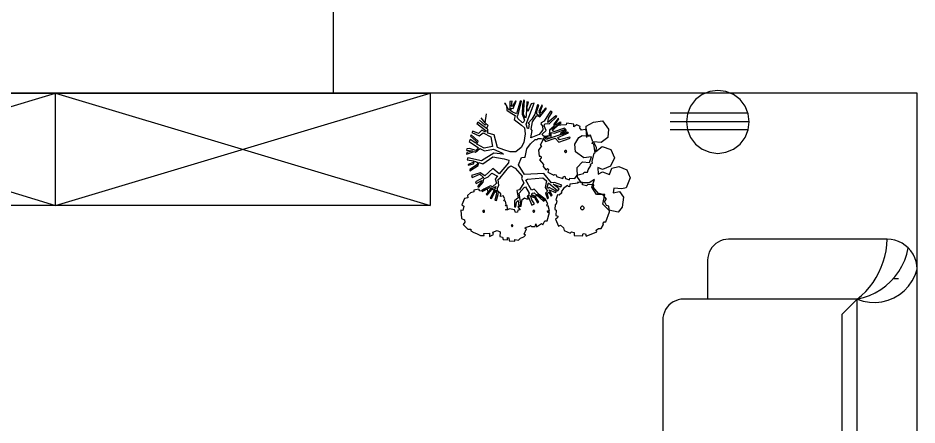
# Model space of a CAD drawing. Header units: centimetres. Extents: x 1966 to 8787, y 7398 to 12383.
# Drawn here: x 6492.4 to 6732.5, y 9442.2 to 9550.7 of the extents above; entities that cross this region are included whole.
import ezdxf

# ---------------------------------------------------------------- set-up
doc = ezdxf.new("R2010")
doc.units = ezdxf.units.CM

# ---------------------------------------------------------------- blocks, each defined once
blk = doc.blocks.new('盆栽02')
for p, q in [((-6.47, 19.33), (-6.51, 17.08)), ((-5.89, 19.41), (-6.47, 19.33)), ((-6, 18.07), (-5.89, 19.41)), ((-5.01, 19.47), (-5.84, 18.02)), ((-5.64, 17.46), (-4.77, 19.45)), ((-4.77, 19.45), (-5.01, 19.47)), ((-3.75, 19.48), (-4.7, 16.04)), ((-4.26, 15.79), (-3.39, 19.48)), ((-3.39, 19.48), (-3.75, 19.48)), ((-2.76, 19.68), (-3.08, 18.35)), ((-2.84, 15.85), (-2.6, 19.63)), ((-2.6, 19.63), (-2.76, 19.68)), ((-1.98, 19.27), (-2.11, 15.55)), ((-1.47, 19.21), (-1.98, 19.27)), ((-1.96, 17.65), (-1.47, 19.21)), ((-7.61, 18.86), (-7.9, 18.85)), ((-7.9, 18.85), (-7.41, 18.28)), ((-6.89, 17.3), (-7.61, 18.86)), ((-7.41, 18.28), (-7.27, 17.09)), ((-7.27, 17.09), (-6.41, 16.44)), ((-6.51, 17.08), (-6.89, 17.3)), ((-6.23, 16.87), (-6.07, 17.54)), ((-5.83, 16.58), (-6.23, 16.87)), ((-6.07, 17.54), (-5.64, 17.46)), ((-5.84, 18.02), (-6, 18.07)), ((-3.08, 18.35), (-3.18, 16.02)), ((-2.11, 13.28), (0.03, 18.87)), ((-1.71, 16.72), (-1.96, 17.65)), ((-0.78, 18.76), (-1.71, 16.72)), ((0.03, 18.87), (-0.78, 18.76)), ((0.86, 18.48), (0.15, 15.94)), ((0.69, 16.74), (1.24, 18.36)), ((1.24, 18.36), (0.86, 18.48)), ((2.06, 18.38), (1.27, 16.7)), ((1.52, 15.28), (3.34, 17.5)), ((1.6, 16.63), (2.23, 18.25)), ((3.07, 17.55), (1.88, 16.21)), ((2.23, 18.25), (2.06, 18.38)), ((3.34, 17.5), (3.07, 17.55)), ((-13.09, 13.66), (-14.1, 15.01)), ((-13.09, 13.66), (-12.69, 16.11)), ((-6.41, 16.44), (-5.06, 15.61)), ((-4.7, 16.04), (-5.83, 16.58)), ((-5.06, 15.61), (-5.36, 14.52)), ((-5.36, 14.52), (-3.38, 13.04)), ((-4.52, 15.44), (-4.45, 15.66)), ((-4.33, 14.86), (-4.52, 15.44)), ((-4.45, 15.66), (-4.26, 15.79)), ((-3.22, 13.76), (-4.33, 14.86)), ((-3.18, 16.02), (-2.53, 14.41)), ((-2.53, 14.41), (-2.89, 13.69)), ((-2.33, 14.9), (-2.84, 15.85)), ((-2.11, 15.55), (-2.33, 14.9)), ((-0.65, 14.65), (-1.55, 13.61)), ((0.15, 15.94), (-0.65, 14.65)), ((-0.4, 13.93), (0.69, 15.6)), ((0.71, 15.98), (0.69, 16.74)), ((0.69, 15.6), (1.52, 15.28)), ((1.38, 15.59), (0.71, 15.98)), ((1.27, 16.7), (1.64, 15.92)), ((1.64, 15.92), (1.38, 15.59)), ((1.88, 16.21), (1.6, 16.63)), ((3.85, 15.96), (2.69, 14.15)), ((5.81, 15.53), (3.68, 13.8)), ((3.68, 13.8), (3.8, 14.89)), ((3.8, 14.89), (4.83, 16.47)), ((4.41, 16.74), (3.85, 15.96)), ((4.06, 13.38), (6.07, 15.32)), ((4.83, 16.47), (4.41, 16.74)), ((6.43, 14.81), (5.24, 13.33)), ((5.61, 13.23), (6.59, 14.74)), ((6.07, 15.32), (5.81, 15.53)), ((6.59, 14.74), (6.43, 14.81)), ((-15.01, 13.88), (-15.3, 13.51)), ((-15.3, 13.51), (-12.83, 11.51)), ((-12.72, 12.2), (-15.01, 13.88)), ((-13.1, 13.07), (-14.62, 14.36)), ((-12.84, 13.44), (-13.1, 13.07)), ((-13.09, 13.65), (-13.09, 13.66)), ((-12.26, 13), (-13.09, 13.65)), ((-12.72, 12.2), (-12.26, 13)), ((-12.39, 11.96), (-12.72, 12.2)), ((-3.38, 13.04), (-2.58, 12.34)), ((-2.89, 13.69), (-3.22, 13.76)), ((-2.58, 12.34), (-2.41, 10.75)), ((-1.79, 12.12), (-2.11, 13.28)), ((-1.48, 12.2), (-1.79, 12.12)), ((-1.55, 13.61), (-1.32, 13.38)), ((-1.32, 13.38), (-1.48, 12.2)), ((-0.83, 11.98), (-0.4, 13.93)), ((1.91, 13.69), (1.77, 13.39)), ((1.77, 13.39), (2.24, 12.76)), ((2.69, 14.15), (1.91, 13.69)), ((2.24, 12.76), (2.32, 11.77)), ((2.69, 12.86), (2.86, 13.39)), ((3.19, 11.66), (2.69, 12.86)), ((2.86, 13.39), (3.45, 13.45)), ((3.45, 13.45), (4.06, 13.38)), ((6.47, 13.03), (4.08, 11.71)), ((5.28, 12.72), (4.13, 11.72)), ((4.93, 11.83), (7.26, 13.73)), ((5.24, 13.33), (5.28, 12.72)), ((8.14, 12.24), (5.25, 11.25)), ((5.4, 10.91), (8.41, 12.01)), ((5.67, 12.92), (5.61, 13.23)), ((6.98, 13.84), (5.67, 12.92)), ((7.15, 13.07), (6.47, 13.03)), ((7.26, 13.73), (6.98, 13.84)), ((8.6, 13.16), (7.15, 13.07)), ((8.41, 12.01), (8.14, 12.24)), ((8.65, 13.59), (8.6, 13.16)), ((10.62, 13.33), (8.65, 13.59)), ((10.63, 12.59), (10.62, 13.33)), ((11.41, 13.16), (10.63, 12.59)), ((12.33, 12.66), (11.41, 13.16)), ((12.18, 12.3), (12.33, 12.66)), ((12.65, 11.71), (12.18, 12.3)), ((13.88, 12.79), (15.82, 13.86)), ((14.04, 9.77), (13.88, 12.79)), ((15.82, 13.86), (18.24, 14.17)), ((18.24, 14.17), (19.88, 11.96)), ((-16.78, 10.44), (-16.96, 10.14)), ((-16.96, 10.14), (-15.46, 8.78)), ((-14.93, 8.8), (-16.78, 10.44)), ((-16.4, 11.45), (-16.6, 11.12)), ((-16.6, 11.12), (-14.7, 10.18)), ((-14.81, 10.8), (-16.4, 11.45)), ((-13.95, 11.67), (-14.81, 10.8)), ((-14.7, 10.18), (-13.62, 10.98)), ((-12.94, 11.18), (-13.95, 11.67)), ((-13.62, 10.98), (-11.59, 9.94)), ((-12.83, 11.51), (-12.94, 11.18)), ((-12.39, 10.95), (-12.39, 11.96)), ((-10.68, 10.44), (-12.39, 10.95)), ((-11.59, 9.94), (-11.08, 7.36)), ((-9.8, 7.09), (-10.68, 10.44)), ((-2.41, 10.75), (-2.72, 8.39)), ((-0.87, 9.66), (-0.48, 11.64)), ((1.38, 10.56), (-0.87, 9.66)), ((-0.48, 11.64), (-0.83, 11.98)), ((2.32, 11.77), (1.38, 10.56)), ((2.66, 9.75), (1.6, 7.69)), ((2.16, 10.65), (3.19, 11.66)), ((2.29, 10.33), (2.16, 10.65)), ((2.69, 10.05), (2.29, 10.33)), ((4.18, 10.2), (2.66, 9.75)), ((4, 10.24), (2.69, 10.05)), ((3, 9.66), (4.51, 9.75)), ((3.19, 9.18), (3, 9.66)), ((6.97, 10.49), (3.19, 9.18)), ((4.13, 11.72), (4, 10.24)), ((4.08, 11.71), (4.18, 10.2)), ((4.51, 9.75), (4.55, 11.11)), ((4.55, 11.11), (5.4, 10.91)), ((5.25, 11.25), (4.93, 11.83)), ((6.37, 9.78), (9.14, 11)), ((6.74, 9.13), (6.37, 9.78)), ((6.62, 8.53), (9.66, 9.6)), ((9.57, 9.83), (6.74, 9.13)), ((7.13, 10.89), (6.97, 10.49)), ((8.42, 11.77), (7.13, 10.89)), ((7.29, 10.63), (8.63, 11.64)), ((7.41, 10.55), (7.29, 10.63)), ((9.03, 11.15), (7.41, 10.55)), ((8.63, 11.64), (8.42, 11.77)), ((9.14, 11), (9.03, 11.15)), ((9.66, 9.6), (9.57, 9.83)), ((10.84, 7.96), (11.91, 9.77)), ((11.91, 9.77), (12.81, 10.25)), ((13.65, 11.89), (12.65, 11.71)), ((12.81, 10.25), (14.76, 10.13)), ((14.03, 11.42), (13.65, 11.89)), ((14.32, 10.25), (14.03, 11.42)), ((15.02, 10.37), (14.32, 10.25)), ((15.64, 8.57), (15.02, 10.37)), ((19.7, 9.78), (17.92, 8.39)), ((19.88, 11.96), (19.7, 9.78)), ((-17.12, 9.2), (-17.35, 8.67)), ((-17.35, 8.67), (-14.82, 6.99)), ((-15.54, 8.24), (-17.12, 9.2)), ((-15.46, 8.78), (-15.54, 8.24)), ((-15.28, 7.94), (-14.93, 8.8)), ((-13.37, 6.89), (-15.28, 7.94)), ((-11.08, 7.36), (-13.37, 6.89)), ((-2.72, 8.39), (-3.42, 7.13)), ((-1.99, 6.73), (-0.94, 8.05)), ((-0.94, 8.05), (0.29, 9.18)), ((0.29, 9.18), (0.82, 9.25)), ((0.82, 9.25), (1.12, 9.53)), ((1.12, 9.53), (1.86, 9.52)), ((2, 7.51), (1.21, 6.37)), ((1.6, 7.69), (2, 7.51)), ((1.86, 9.52), (2.56, 9.28)), ((2.56, 9.28), (3.07, 8.71)), ((3.07, 8.71), (5.65, 9.55)), ((5.65, 9.55), (6.62, 8.53)), ((11.02, 5.97), (10.84, 7.96)), ((15.52, 8.14), (15.64, 8.57)), ((15.96, 7.95), (15.52, 8.14)), ((17.92, 8.39), (15.89, 8.61)), ((15.89, 8.61), (16.6, 7.21)), ((16.31, 5.71), (15.96, 7.95)), ((16.45, 6), (18.15, 7.38)), ((16.6, 7.21), (16.45, 6)), ((18.15, 7.38), (20.45, 6.6)), ((-17.94, 6.74), (-18.04, 6.42)), ((-18.04, 6.42), (-17.37, 6.32)), ((-18.02, 5.27), (-16.02, 6.05)), ((-17.93, 5.73), (-18.02, 5.27)), ((-17.28, 6.81), (-17.94, 6.74)), ((-16.47, 6.2), (-17.93, 5.73)), ((-17.37, 6.32), (-16.47, 6.2)), ((-15.6, 6.27), (-17.28, 6.81)), ((-16.02, 6.05), (-15.64, 5.88)), ((-15.64, 5.88), (-14.54, 6.8)), ((-14.82, 6.99), (-15.6, 6.27)), ((-14.54, 6.8), (-13.27, 6.19)), ((-10.79, 5.61), (-14.01, 3.54)), ((-13.27, 6.19), (-10.87, 6.68)), ((-10.87, 6.68), (-8.58, 5.71)), ((-8.17, 5.29), (-10.79, 5.61)), ((-8.11, 6.49), (-9.8, 7.09)), ((-8.58, 5.71), (-8.17, 5.29)), ((-6.43, 5.94), (-8.11, 6.49)), ((-4.88, 5.92), (-6.43, 5.94)), ((-3.42, 7.13), (-4.88, 5.92)), ((-2.43, 4.49), (-1.99, 6.73)), ((1.21, 6.37), (1.31, 4.78)), ((8.15, 6.12), (8.14, 6.05)), ((8.14, 6.05), (8.15, 5.98)), ((8.18, 6.19), (8.15, 6.12)), ((8.15, 5.98), (8.18, 5.91)), ((8.22, 6.24), (8.18, 6.19)), ((8.18, 5.91), (8.22, 5.85)), ((8.28, 6.29), (8.22, 6.24)), ((8.22, 5.85), (8.28, 5.81)), ((8.34, 6.32), (8.28, 6.29)), ((8.28, 5.81), (8.34, 5.78)), ((8.42, 6.33), (8.34, 6.32)), ((8.34, 5.78), (8.42, 5.77)), ((8.49, 6.32), (8.42, 6.33)), ((8.42, 5.77), (8.49, 5.78)), ((8.55, 6.29), (8.49, 6.32)), ((8.49, 5.78), (8.55, 5.81)), ((8.61, 6.24), (8.55, 6.29)), ((8.55, 5.81), (8.61, 5.85)), ((8.66, 6.19), (8.61, 6.24)), ((8.61, 5.85), (8.66, 5.91)), ((8.68, 6.12), (8.66, 6.19)), ((8.66, 5.91), (8.68, 5.98)), ((8.69, 6.05), (8.68, 6.12)), ((8.68, 5.98), (8.69, 6.05)), ((13.23, 4.32), (11.02, 5.97)), ((15.47, 3.33), (16.01, 5.57)), ((16.01, 5.57), (16.31, 5.71)), ((20.45, 6.6), (21.43, 4.36)), ((-17.68, 4.31), (-17.86, 3.81)), ((-17.86, 3.81), (-16.22, 3.53)), ((-14.01, 3.54), (-17.68, 4.31)), ((-16.32, 3.09), (-17.62, 2.58)), ((-17.62, 2.58), (-17.59, 2.37)), ((-17.59, 2.37), (-16.15, 2.75)), ((-15.14, 2.59), (-17.13, 1.21)), ((-16.22, 3.53), (-16.32, 3.09)), ((-16.15, 2.75), (-15.94, 3.45)), ((-15.94, 3.45), (-15.2, 3.18)), ((-15.2, 3.18), (-15.14, 2.59)), ((-14.95, 2.3), (-14.77, 3.05)), ((-14.77, 3.05), (-13.68, 2.75)), ((-13.68, 2.75), (-11.06, 4.56)), ((-11.06, 4.56), (-7.96, 4.1)), ((-6.85, 3.03), (-9.31, 0.08)), ((-7.96, 4.1), (-6.72, 3.72)), ((-6.72, 3.72), (-6.85, 3.03)), ((-4.14, 2.43), (-3.39, 4.41)), ((-2.61, -0.12), (-4.14, 2.43)), ((-3.39, 4.41), (-2.65, 4.55)), ((-2.65, 4.55), (-2.43, 4.49)), ((1.31, 4.78), (1.78, 4.79)), ((1.86, 4.31), (1.42, 3.8)), ((1.42, 3.8), (2.49, 2.57)), ((1.78, 4.79), (1.86, 4.31)), ((2.49, 2.57), (2.4, 2.01)), ((11.51, 1.77), (12.94, 3.24)), ((12.94, 3.24), (14.83, 3.09)), ((15.33, 4.57), (13.23, 4.32)), ((14.83, 3.09), (15.33, 4.57)), ((15.01, 2.62), (15.61, 2.92)), ((15.17, 2.28), (15.01, 2.62)), ((15.61, 2.92), (15.47, 3.33)), ((21.43, 4.36), (20.39, 2.1)), ((-17.13, 0.89), (-14.95, 2.3)), ((-17.13, 1.21), (-17.13, 0.89)), ((-14.38, 0.37), (-16.73, -0.38)), ((-13.13, -0.48), (-14.38, 0.37)), ((-11.04, 1.45), (-13.13, -0.48)), ((-12.28, -0.7), (-11.28, 0.24)), ((-11.28, 0.24), (-9.82, -0.52)), ((-9.31, 0.08), (-11.04, 1.45)), ((-9.04, -1.03), (-6.75, 1.89)), ((-6.75, 1.89), (-6.24, 2.16)), ((-6.24, 2.16), (-5.05, 1.56)), ((-5.05, 1.56), (-3.18, -0.51)), ((2.61, 0.12), (-2.61, -0.12)), ((2.4, 2.01), (3.16, 1.14)), ((4.65, -2.36), (2.61, 0.12)), ((3.16, 1.14), (3.6, 1.5)), ((3.6, 1.5), (3.83, 1.21)), ((3.83, 1.21), (3.62, 0.51)), ((3.62, 0.51), (5.27, -0.31)), ((11.56, -0.85), (11.51, 1.77)), ((12.11, -0.08), (13.2, 0.19)), ((13.2, 0.19), (13.32, 0.52)), ((13.32, 0.52), (14.24, 0.51)), ((14.24, 0.51), (14.44, 1.13)), ((14.44, 1.13), (15.17, 2.28)), ((18.27, 1.22), (17.01, 1.76)), ((17.01, 1.76), (17.1, 0)), ((17.1, 0), (18.24, 0.56)), ((18.24, 0.56), (20.09, -0.15)), ((20.39, 2.1), (18.27, 1.22)), ((20.09, -0.15), (20.75, 1.54)), ((20.75, 1.54), (22.62, 2.01)), ((22.62, 2.01), (24.78, 1.15)), ((24.78, 1.15), (25.68, -0.96)), ((-16.73, -0.38), (-16.54, -0.88)), ((-16.54, -0.88), (-14.47, -0.06)), ((-13.55, -0.87), (-15.66, -2.05)), ((-15.66, -2.05), (-15.48, -2.48)), ((-15.48, -2.48), (-13.95, -1.67)), ((-14.18, -2.16), (-15.1, -3.27)), ((-14.72, -3.53), (-13.61, -2.17)), ((-14.47, -0.06), (-13.55, -0.87)), ((-13.95, -1.67), (-14.18, -2.16)), ((-13.61, -2.17), (-13.4, -1.29)), ((-13.4, -1.29), (-12.28, -0.7)), ((-9.82, -0.52), (-10.4, -1.28)), ((-10.4, -1.28), (-10.08, -2.41)), ((-9.62, -1.42), (-9.04, -1.03)), ((-9.4, -3.02), (-9.62, -1.42)), ((-2.73, -2.37), (-3.94, -4.23)), ((-3.18, -0.51), (-3.38, -1.21)), ((-3.38, -1.21), (-2.73, -2.37)), ((-2.25, -1.62), (-1.75, -1.33)), ((-0.66, -4.29), (-2.25, -1.62)), ((-1.75, -1.33), (2.29, -1)), ((2.29, -1), (3.27, -1.79)), ((3.27, -1.79), (2.92, -3.6)), ((3.44, -3.48), (3.85, -2.36)), ((3.85, -2.36), (6.29, -4.44)), ((5.44, -2.21), (4.65, -2.36)), ((5.27, -0.31), (5.47, -0.08)), ((7.42, -2.94), (5.44, -2.21)), ((5.47, -0.08), (5.9, -0.16)), ((5.9, -0.16), (6.01, -0.68)), ((6.01, -0.68), (7.66, -1.18)), ((7.66, -1.18), (7.86, -0.67)), ((7.86, -0.67), (8.23, -0.55)), ((8.23, -0.55), (8.34, -1.22)), ((8.34, -1.22), (9.44, -1.49)), ((9.44, -1.49), (9.52, -1.06)), ((9.52, -1.06), (10.9, -1.14)), ((10.9, -1.14), (11.53, -0.25)), ((11.53, -0.25), (12.11, -0.08)), ((12.68, -2.35), (11.56, -0.85)), ((12.9, -2.22), (11.57, -2.14)), ((11.57, -2.14), (11.72, -2.43)), ((14.73, -2.29), (12.68, -2.35)), ((12.93, -2.88), (12.9, -2.22)), ((16.08, -1.43), (14.73, -2.29)), ((15.42, -3.49), (16.08, -1.43)), ((25.68, -0.96), (24.61, -3.64)), ((-16.12, -4.76), (-17.02, -5.04)), ((-16.11, -4.3), (-16.12, -4.76)), ((-14.77, -4.04), (-16.11, -4.3)), ((-15.1, -3.27), (-14.72, -3.53)), ((-14.51, -4.45), (-14.77, -4.04)), ((-13.55, -4.57), (-14.51, -4.45)), ((-11.64, -3.11), (-13.99, -4.29)), ((-13.99, -4.29), (-13.91, -4.66)), ((-13.91, -4.66), (-11.84, -3.55)), ((-12.41, -4.11), (-13.56, -4.01)), ((-13.56, -4.01), (-13.55, -4.57)), ((-11.31, -3.67), (-12.84, -5.33)), ((-12.56, -5.64), (-11.01, -3.79)), ((-12.27, -4.81), (-12.41, -4.11)), ((-11.72, -4), (-12.27, -4.81)), ((-11.84, -3.55), (-11.31, -3.67)), ((-10.57, -4.21), (-11.75, -6.4)), ((-10.85, -4.17), (-11.72, -4)), ((-11.13, -3.37), (-11.64, -3.11)), ((-11.4, -6.47), (-10.23, -4.33)), ((-10.08, -2.41), (-11.13, -3.37)), ((-11.01, -3.79), (-10.22, -3.27)), ((-10.35, -4.87), (-10.85, -4.17)), ((-10.22, -3.27), (-10.57, -4.21)), ((-9.91, -4.46), (-10.35, -4.87)), ((-10.23, -4.33), (-10.07, -5.26)), ((-8.92, -5.29), (-9.91, -4.46)), ((-9.84, -3.8), (-9.4, -3.02)), ((-9.55, -5.07), (-9.84, -3.8)), ((-3.94, -4.23), (-4.61, -4.35)), ((-4.61, -4.35), (-4.24, -6.34)), ((-3.95, -5.07), (-2.7, -3.58)), ((-2.7, -3.58), (-2.34, -3.39)), ((-2.34, -3.39), (-1.3, -5.1)), ((0.04, -4.01), (-0.66, -4.29)), ((1.41, -5.49), (0.04, -4.01)), ((2.92, -3.6), (3.57, -4.54)), ((3.57, -4.54), (3.03, -5.12)), ((3.69, -3.82), (3.44, -3.48)), ((4, -3.55), (3.69, -3.82)), ((4.82, -5.59), (3.99, -4.16)), ((3.99, -4.16), (5.71, -4.95)), ((5.94, -4.66), (4, -3.55)), ((6.68, -3.94), (5.11, -2.73)), ((5.11, -2.73), (7.17, -3.43)), ((5.71, -4.95), (5.94, -4.66)), ((6.29, -4.44), (6.68, -3.94)), ((7.17, -3.43), (7.42, -2.94)), ((7.84, -3.86), (7.23, -4.75)), ((7.23, -4.75), (7.4, -4.99)), ((8.92, -3.02), (7.84, -3.86)), ((9.17, -3.34), (8.92, -3.02)), ((9.41, -3.36), (9.17, -3.34)), ((9.52, -2.72), (9.41, -3.36)), ((11.72, -2.43), (9.52, -2.72)), ((14, -3.17), (12.93, -2.88)), ((14.31, -2.77), (14, -3.17)), ((15.94, -2.85), (14.31, -2.77)), ((16.62, -5.47), (15.42, -3.49)), ((15.85, -3.59), (15.94, -2.85)), ((17.06, -5.11), (15.85, -3.59)), ((21.26, -3.71), (21.13, -5.04)), ((21.13, -5.04), (22.77, -4.67)), ((23.4, -3.96), (21.26, -3.71)), ((22.77, -4.67), (23.84, -6.13)), ((24.61, -3.64), (23.4, -3.96)), ((-18.55, -6.49), (-19.31, -8.16)), ((-17.72, -6.33), (-18.55, -6.49)), ((-17.02, -5.04), (-17.83, -5.73)), ((-17.83, -5.73), (-17.72, -6.33)), ((-12.84, -5.33), (-12.56, -5.64)), ((-11.75, -6.4), (-11.4, -6.47)), ((-10.07, -5.26), (-10.47, -6.93)), ((-10.47, -6.93), (-10.06, -7.08)), ((-10.06, -7.08), (-9.55, -5.07)), ((-8.97, -5.96), (-8.92, -5.29)), ((-8.23, -5.76), (-8.97, -5.96)), ((-7.83, -6.61), (-8.23, -5.76)), ((-8.09, -7.14), (-7.83, -6.61)), ((-7.61, -7.18), (-8.09, -7.14)), ((-7.43, -8.13), (-7.61, -7.18)), ((-4.24, -6.34), (-5.22, -7.13)), ((-5.22, -7.13), (-5.21, -8.73)), ((-4.73, -7.46), (-4.29, -7.05)), ((-4.29, -7.05), (-4.12, -8.65)), ((-3.42, -8.54), (-3.95, -5.07)), ((-3.38, -7.07), (-3.46, -8.11)), ((-2.61, -6.4), (-3.38, -7.07)), ((-1.98, -6.68), (-2.61, -6.4)), ((-1.62, -6.7), (-1.98, -6.68)), ((0.03, -5.89), (-1.86, -5.8)), ((-1.86, -5.8), (-1.62, -6.7)), ((-1.3, -5.1), (-1.56, -5.96)), ((-1.56, -5.96), (-0.58, -8.31)), ((-0.64, -6.9), (-0.85, -5.94)), ((-0.85, -5.94), (0.06, -6.21)), ((-0.64, -5.54), (-0.49, -5.06)), ((0.32, -5.9), (-0.64, -5.54)), ((0.08, -7.95), (-0.64, -6.9)), ((-0.49, -5.06), (0.01, -4.96)), ((0.01, -4.96), (2.49, -7.18)), ((0.2, -6.16), (0.03, -5.89)), ((0.06, -6.21), (0.92, -7.69)), ((0.68, -5.48), (0.2, -6.16)), ((1.23, -7.52), (0.32, -5.9)), ((2.37, -6.57), (0.68, -5.48)), ((3.04, -6.79), (1.41, -5.49)), ((2.67, -6.94), (2.37, -6.57)), ((2.49, -7.18), (3.04, -6.79)), ((3.06, -6.8), (2.67, -6.94)), ((3.03, -5.12), (3.56, -6.56)), ((3.64, -7.92), (3.06, -6.8)), ((3.48, -5.19), (3.9, -4.81)), ((3.86, -6.35), (3.48, -5.19)), ((3.56, -6.56), (3.86, -6.35)), ((3.9, -4.81), (4.56, -5.86)), ((4.56, -5.86), (4.82, -5.59)), ((6.28, -5.53), (5.78, -6.84)), ((5.78, -6.84), (6.1, -7.17)), ((6.1, -7.17), (5.88, -7.98)), ((6.71, -5.65), (6.28, -5.53)), ((7.4, -4.99), (6.71, -5.65)), ((18.92, -5.45), (16.62, -5.47)), ((18.39, -5.45), (17.06, -5.11)), ((18.32, -8.01), (18.92, -5.45)), ((19.36, -6.71), (18.39, -5.45)), ((18.81, -7.33), (19.36, -6.71)), ((23.84, -6.13), (23.55, -8.8)), ((-19.31, -8.16), (-18.73, -8.54)), ((-18.73, -8.54), (-19.03, -9.72)), ((-7.68, -8.47), (-7.43, -8.13)), ((-7.18, -8.4), (-7.68, -8.47)), ((-7.63, -9.53), (-7.13, -9.33)), ((-7.13, -9.56), (-7.63, -9.53)), ((-7.13, -9.33), (-7.18, -8.4)), ((-6.6, -9.29), (-7.13, -9.56)), ((-5.21, -9.55), (-6.6, -9.29)), ((-5.21, -8.73), (-4.91, -8.7)), ((-4.97, -10.27), (-5.21, -9.55)), ((-4.91, -8.7), (-4.73, -7.46)), ((-3.74, -9.5), (-4.34, -9.61)), ((-3.46, -8.11), (-4.32, -8.7)), ((-4.32, -8.7), (-3.74, -9.5)), ((-4.12, -8.65), (-3.42, -8.54)), ((-0.58, -8.31), (0.08, -7.95)), ((0.92, -7.69), (1.23, -7.52)), ((3.39, -8.2), (3.64, -7.92)), ((3.45, -8.55), (3.39, -8.2)), ((3.79, -8.51), (3.45, -8.55)), ((4.11, -9.83), (3.79, -8.51)), ((5.61, -8.09), (5.57, -9.48)), ((5.57, -9.48), (5.89, -9.66)), ((5.88, -7.98), (5.61, -8.09)), ((12.41, -8.91), (12.4, -9.03)), ((12.4, -9.03), (12.41, -9.15)), ((12.46, -8.79), (12.41, -8.91)), ((12.41, -9.15), (12.46, -9.26)), ((12.53, -8.7), (12.46, -8.79)), ((12.46, -9.26), (12.53, -9.36)), ((12.63, -8.62), (12.53, -8.7)), ((12.53, -9.36), (12.63, -9.43)), ((12.74, -8.57), (12.63, -8.62)), ((12.63, -9.43), (12.74, -9.48)), ((12.86, -8.56), (12.74, -8.57)), ((12.74, -9.48), (12.86, -9.49)), ((12.99, -8.57), (12.86, -8.56)), ((12.86, -9.49), (12.99, -9.48)), ((13.1, -8.62), (12.99, -8.57)), ((12.99, -9.48), (13.1, -9.43)), ((13.2, -8.7), (13.1, -8.62)), ((13.1, -9.43), (13.2, -9.36)), ((13.27, -8.79), (13.2, -8.7)), ((13.2, -9.36), (13.27, -9.26)), ((13.32, -8.91), (13.27, -8.79)), ((13.27, -9.26), (13.32, -9.15)), ((13.33, -9.03), (13.32, -8.91)), ((13.32, -9.15), (13.33, -9.03)), ((19.95, -9.65), (18.32, -8.01)), ((19.29, -8.39), (18.81, -7.33)), ((19.98, -8.56), (19.29, -8.39)), ((20.12, -10.1), (19.98, -8.56)), ((23.55, -8.8), (22.44, -10.14)), ((-19.03, -9.72), (-19.54, -9.63)), ((-19.54, -9.63), (-19.39, -11.81)), ((-19.39, -11.81), (-18.6, -12.24)), ((-13.7, -9.86), (-13.71, -9.92)), ((-13.71, -9.92), (-13.7, -9.98)), ((-13.67, -9.8), (-13.7, -9.86)), ((-13.7, -9.98), (-13.67, -10.04)), ((-13.64, -9.75), (-13.67, -9.8)), ((-13.67, -10.04), (-13.64, -10.09)), ((-13.58, -9.71), (-13.64, -9.75)), ((-13.64, -10.09), (-13.58, -10.13)), ((-13.53, -9.68), (-13.58, -9.71)), ((-13.58, -10.13), (-13.53, -10.16)), ((-13.46, -9.67), (-13.53, -9.68)), ((-13.53, -10.16), (-13.46, -10.17)), ((-13.4, -9.68), (-13.46, -9.67)), ((-13.46, -10.17), (-13.4, -10.16)), ((-13.34, -9.71), (-13.4, -9.68)), ((-13.4, -10.16), (-13.34, -10.13)), ((-13.29, -9.75), (-13.34, -9.71)), ((-13.34, -10.13), (-13.29, -10.09)), ((-13.25, -9.8), (-13.29, -9.75)), ((-13.29, -10.09), (-13.25, -10.04)), ((-13.22, -9.86), (-13.25, -9.8)), ((-13.25, -10.04), (-13.22, -9.98)), ((-13.22, -9.92), (-13.22, -9.86)), ((-13.22, -9.98), (-13.22, -9.92)), ((-4.46, -10.12), (-4.97, -10.27)), ((-4.34, -9.61), (-4.46, -10.12)), ((-0.31, -9.84), (-0.32, -9.9)), ((-0.32, -9.9), (-0.31, -9.96)), ((-0.29, -9.78), (-0.31, -9.84)), ((-0.31, -9.96), (-0.29, -10.02)), ((-0.25, -9.73), (-0.29, -9.78)), ((-0.29, -10.02), (-0.25, -10.07)), ((-0.2, -9.7), (-0.25, -9.73)), ((-0.25, -10.07), (-0.2, -10.1)), ((-0.15, -9.67), (-0.2, -9.7)), ((-0.2, -10.1), (-0.15, -10.13)), ((-0.09, -9.67), (-0.15, -9.67)), ((-0.15, -10.13), (-0.09, -10.13)), ((-0.03, -9.67), (-0.09, -9.67)), ((-0.09, -10.13), (-0.03, -10.13)), ((0.03, -9.7), (-0.03, -9.67)), ((-0.03, -10.13), (0.03, -10.1)), ((0.08, -9.73), (0.03, -9.7)), ((0.03, -10.1), (0.08, -10.07)), ((0.12, -9.78), (0.08, -9.73)), ((0.08, -10.07), (0.12, -10.02)), ((0.14, -9.84), (0.12, -9.78)), ((0.12, -10.02), (0.14, -9.96)), ((0.15, -9.9), (0.14, -9.84)), ((0.14, -9.96), (0.15, -9.9)), ((3.47, -12.45), (4.1, -10.26)), ((3.64, -10.27), (3.55, -9.81)), ((3.55, -9.81), (4.11, -9.83)), ((4.1, -10.26), (3.64, -10.27)), ((6.23, -11.71), (5.71, -11.98)), ((5.71, -11.98), (6.55, -13.91)), ((5.89, -9.66), (5.84, -11.02)), ((5.84, -11.02), (6.3, -11.25)), ((6.3, -11.25), (6.23, -11.71)), ((19.14, -12.76), (20.12, -10.1)), ((22.44, -10.14), (19.95, -9.65)), ((-18.51, -12.85), (-18.92, -13.41)), ((-18.92, -13.41), (-17.7, -14.69)), ((-18.6, -12.24), (-18.51, -12.85)), ((-6.08, -13.7), (-6.09, -13.75)), ((-6.09, -13.75), (-6.08, -13.8)), ((-6.06, -13.65), (-6.08, -13.7)), ((-6.08, -13.8), (-6.06, -13.85)), ((-6.03, -13.61), (-6.06, -13.65)), ((-6.06, -13.85), (-6.03, -13.89)), ((-5.99, -13.58), (-6.03, -13.61)), ((-6.03, -13.89), (-5.99, -13.93)), ((-5.94, -13.56), (-5.99, -13.58)), ((-5.99, -13.93), (-5.94, -13.95)), ((-5.89, -13.55), (-5.94, -13.56)), ((-5.94, -13.95), (-5.89, -13.95)), ((-5.84, -13.56), (-5.89, -13.55)), ((-5.89, -13.95), (-5.84, -13.95)), ((-5.79, -13.58), (-5.84, -13.56)), ((-5.84, -13.95), (-5.79, -13.93)), ((-5.74, -13.61), (-5.79, -13.58)), ((-5.79, -13.93), (-5.74, -13.89)), ((-5.71, -13.65), (-5.74, -13.61)), ((-5.74, -13.89), (-5.71, -13.85)), ((-5.69, -13.7), (-5.71, -13.65)), ((-5.71, -13.85), (-5.69, -13.8)), ((-5.69, -13.75), (-5.69, -13.7)), ((-5.69, -13.8), (-5.69, -13.75)), ((-2.45, -14.43), (-2.1, -14.17)), ((-2.1, -14.17), (-1.13, -13.91)), ((-1.13, -13.91), (-0.97, -13.68)), ((-0.97, -13.68), (-0.73, -13.98)), ((-0.73, -13.98), (0.29, -13.97)), ((0.29, -13.97), (0.46, -13.27)), ((0.46, -13.27), (0.6, -14.04)), ((0.6, -14.04), (2, -13.21)), ((2, -13.21), (2.33, -13.5)), ((2.33, -13.5), (2.87, -12.5)), ((2.87, -12.5), (3.47, -12.45)), ((6.55, -13.91), (7.05, -13.65)), ((7.05, -13.65), (7.88, -14.36)), ((7.88, -14.36), (8.04, -15.07)), ((17.93, -14.54), (18.51, -13.47)), ((18.32, -13.24), (18.69, -12.7)), ((18.51, -13.47), (18.32, -13.24)), ((18.69, -12.7), (19.14, -12.76)), ((-17.7, -14.69), (-16.87, -14.65)), ((-16.87, -14.65), (-16.89, -15.13)), ((-16.89, -15.13), (-16.08, -15.54)), ((-16.08, -15.54), (-15.41, -15.85)), ((-15.41, -15.85), (-14.31, -16.41)), ((-14.31, -16.41), (-13.37, -16.38)), ((-13.39, -15.81), (-11.92, -15.75)), ((-13.37, -16.38), (-13.39, -15.81)), ((-11.92, -15.75), (-11.96, -16.62)), ((-11.96, -16.62), (-10.86, -16.09)), ((-11, -15.53), (-9.84, -15.08)), ((-10.86, -16.09), (-11, -15.53)), ((-9.84, -15.08), (-9.06, -15.42)), ((-9.06, -15.42), (-9.14, -16.62)), ((-9.14, -16.62), (-8.41, -16.86)), ((-3.66, -17.11), (-2.77, -16.71)), ((-2.77, -16.71), (-2.27, -16.31)), ((-2.62, -16.02), (-2.08, -14.63)), ((-2.27, -16.31), (-2.62, -16.02)), ((-2.08, -14.63), (-2.45, -14.43)), ((8.04, -15.07), (9.61, -15.79)), ((9.61, -15.79), (9.96, -15.43)), ((9.96, -15.43), (10.68, -15.61)), ((10.68, -15.61), (10.69, -16.38)), ((10.69, -16.38), (12.93, -16.49)), ((12.93, -16.49), (13.06, -15.85)), ((13.06, -15.85), (13.7, -15.89)), ((13.7, -15.89), (13.86, -16.58)), ((13.86, -16.58), (16.78, -15.41)), ((16.6, -14.97), (17.19, -14.5)), ((16.78, -15.41), (16.6, -14.97)), ((17.19, -14.5), (17.93, -14.54)), ((-8.41, -16.86), (-8.24, -17.47)), ((-8.24, -17.47), (-7.09, -17.55)), ((-7.09, -17.55), (-7.11, -16.95)), ((-7.11, -16.95), (-6.75, -17.04)), ((-6.75, -17.04), (-6.64, -17.79)), ((-6.64, -17.79), (-5.11, -17.86)), ((-5.11, -17.86), (-5.15, -17.44)), ((-5.15, -17.44), (-4.13, -17.62)), ((-4.13, -17.62), (-3.66, -17.11))]:
    blk.add_line(p, q)
blk = doc.blocks.new('三連插座')
for p, q in [((-4.2, 15.67), (-5.94, 14.34)), ((-2.17, 16.51), (-4.2, 15.67)), ((0, 16.8), (-2.17, 16.51)), ((2.17, 16.51), (0, 16.8)), ((4.2, 15.67), (2.17, 16.51)), ((5.94, 14.34), (4.2, 15.67)), ((-7.27, 12.6), (-8.11, 10.57)), ((-5.94, 14.34), (-7.27, 12.6)), ((7.27, 12.6), (5.94, 14.34)), ((8.11, 10.57), (7.27, 12.6)), ((8.11, 10.73), (-12.77, 10.73)), ((-8.11, 10.57), (-8.4, 8.4)), ((8.4, 8.4), (8.11, 10.57)), ((8.4, 8.4), (-12.77, 8.4)), ((-8.4, 8.4), (-8.11, 6.23)), ((8.11, 6.23), (8.4, 8.4)), ((8.11, 6.23), (-12.77, 6.24)), ((-8.11, 6.23), (-7.27, 4.2)), ((7.27, 4.2), (8.11, 6.23)), ((-7.27, 4.2), (-5.94, 2.46)), ((-5.94, 2.46), (-4.2, 1.13)), ((4.2, 1.13), (5.94, 2.46)), ((5.94, 2.46), (7.27, 4.2)), ((-4.2, 1.13), (-2.17, 0.29)), ((-2.17, 0.29), (0, 0)), ((0, 0), (2.17, 0.29)), ((2.17, 0.29), (4.2, 1.13))]:
    blk.add_line(p, q)

msp = doc.modelspace()

# ---------------------------------------------------------------- linework, layer by layer
for p, q in [((6576.58, 9554.73), (6576.58, 9530.73)), ((6532.51, 9530.73), (6402.51, 9530.73)), ((6576.58, 9530.73), (6402.51, 9530.73)), ((6402.51, 9500.73), (6502.51, 9530.73)), ((6402.51, 9530.73), (6502.51, 9500.73)), ((6502.51, 9500.73), (6502.51, 9530.73)), ((6502.51, 9530.73), (6602.51, 9500.73)), ((6502.51, 9500.73), (6602.51, 9530.73)), ((6513.76, 9530.73), (6548.89, 9530.73)), ((6576.58, 9530.73), (6532.51, 9530.73)), ((6582.51, 9530.73), (6576.58, 9530.73)), ((6632.51, 9530.73), (6582.51, 9530.73)), ((6682.51, 9530.73), (6632.51, 9530.73)), ((6732.51, 9530.73), (6682.51, 9530.73)), ((6732.51, 9500.73), (6732.51, 9530.73)), ((6732.51, 9321.73), (6732.51, 9500.73)), ((6678.24, 9490.1), (6677.76, 9489.55)), ((6678.79, 9490.59), (6678.24, 9490.1)), ((6679.4, 9490.99), (6678.79, 9490.59)), ((6680.05, 9491.32), (6679.4, 9490.99)), ((6680.75, 9491.55), (6680.05, 9491.32)), ((6681.46, 9491.69), (6680.75, 9491.55)), ((6682.19, 9491.74), (6681.46, 9491.69)), ((6724.52, 9491.74), (6682.19, 9491.74)), ((6724.24, 9488.68), (6724.44, 9490.21)), ((6724.44, 9490.21), (6724.52, 9491.74)), ((6725.57, 9491.67), (6724.52, 9491.74)), ((6726.59, 9491.47), (6725.57, 9491.67)), ((6727.58, 9491.13), (6726.59, 9491.47)), ((6728.52, 9490.67), (6727.58, 9491.13)), ((6729.39, 9490.09), (6728.52, 9490.67)), ((6730.17, 9489.4), (6729.39, 9490.09)), ((6676.79, 9487.6), (6676.65, 9486.88)), ((6677.03, 9488.29), (6676.79, 9487.6)), ((6677.35, 9488.95), (6677.03, 9488.29)), ((6677.76, 9489.55), (6677.35, 9488.95)), ((6723.93, 9487.17), (6724.24, 9488.68)), ((6729.22, 9486.13), (6729.78, 9487.74)), ((6729.78, 9487.74), (6730.17, 9489.4)), ((6730.86, 9488.62), (6730.17, 9489.4)), ((6731.44, 9487.75), (6730.86, 9488.62)), ((6731.9, 9486.81), (6731.44, 9487.75)), ((6676.65, 9486.88), (6676.6, 9486.15)), ((6676.6, 9486.15), (6676.6, 9475.77)), ((6722.98, 9484.25), (6723.51, 9485.69)), ((6723.51, 9485.69), (6723.93, 9487.17)), ((6728.5, 9484.58), (6729.22, 9486.13)), ((6732.24, 9485.82), (6731.9, 9486.81)), ((6732.44, 9484.8), (6732.24, 9485.82)), ((6721.61, 9481.5), (6722.35, 9482.85)), ((6722.35, 9482.85), (6722.98, 9484.25)), ((6726.62, 9481.73), (6727.63, 9483.11)), ((6727.63, 9483.11), (6728.5, 9484.58)), ((6731.98, 9482.15), (6732.51, 9483.75)), ((6732.51, 9483.75), (6732.44, 9484.8)), ((6732.51, 9419.32), (6732.51, 9483.23)), ((6719.84, 9478.98), (6720.77, 9480.21)), ((6720.77, 9480.21), (6721.61, 9481.5)), ((6724.21, 9479.32), (6725.47, 9480.47)), ((6725.47, 9480.47), (6726.62, 9481.73)), ((6727.59, 9481.15), (6726.12, 9481.15)), ((6730.27, 9479.25), (6731.23, 9480.64)), ((6731.23, 9480.64), (6731.98, 9482.15)), ((6717.72, 9476.76), (6718.82, 9477.83)), ((6718.82, 9477.83), (6719.84, 9478.98)), ((6721.36, 9477.44), (6722.83, 9478.31)), ((6722.83, 9478.31), (6724.21, 9479.32)), ((6727.81, 9476.96), (6729.12, 9478.02)), ((6729.12, 9478.02), (6730.27, 9479.25)), ((6668.76, 9475.58), (6668.07, 9475.34)), ((6669.48, 9475.72), (6668.76, 9475.58)), ((6670.21, 9475.77), (6669.48, 9475.72)), ((6676.6, 9475.77), (6670.21, 9475.77)), ((6716.54, 9475.77), (6676.6, 9475.77)), ((6716.54, 9475.77), (6712.54, 9471.78)), ((6716.54, 9475.77), (6717.72, 9476.76)), ((6716.54, 9475.77), (6718.2, 9476.16)), ((6716.54, 9475.77), (6718.14, 9475.23)), ((6716.54, 9427.31), (6716.54, 9475.77)), ((6718.2, 9476.16), (6719.81, 9476.72)), ((6719.81, 9476.72), (6721.36, 9477.44)), ((6723.16, 9475.04), (6724.8, 9475.45)), ((6724.8, 9475.45), (6726.36, 9476.1)), ((6726.36, 9476.1), (6727.81, 9476.96)), ((6665.37, 9472.97), (6665.05, 9472.32)), ((6665.78, 9473.58), (6665.37, 9472.97)), ((6666.26, 9474.13), (6665.78, 9473.58)), ((6666.81, 9474.61), (6666.26, 9474.13)), ((6667.42, 9475.02), (6666.81, 9474.61)), ((6668.07, 9475.34), (6667.42, 9475.02)), ((6718.14, 9475.23), (6719.8, 9474.93)), ((6719.8, 9474.93), (6721.48, 9474.86)), ((6721.48, 9474.86), (6723.16, 9475.04)), ((6664.67, 9470.91), (6664.62, 9470.18)), ((6664.81, 9471.62), (6664.67, 9470.91)), ((6665.05, 9472.32), (6664.81, 9471.62)), ((6712.54, 9431.29), (6712.54, 9471.78)), ((6664.62, 9470.18), (6664.62, 9432.9))]:
    msp.add_line(p, q)
msp.add_lwpolyline([(6402.51, 9530.73), (6602.51, 9530.73), (6602.51, 9500.73), (6402.51, 9500.73)], close=True)

# ---------------------------------------------------------------- block references
for name, p in [('三連插座', (6679.33, 9514.64)), ('盆栽02', (6630.27, 9509.11))]:
    msp.add_blockref(name, p)

doc.saveas('drawing.dxf')
